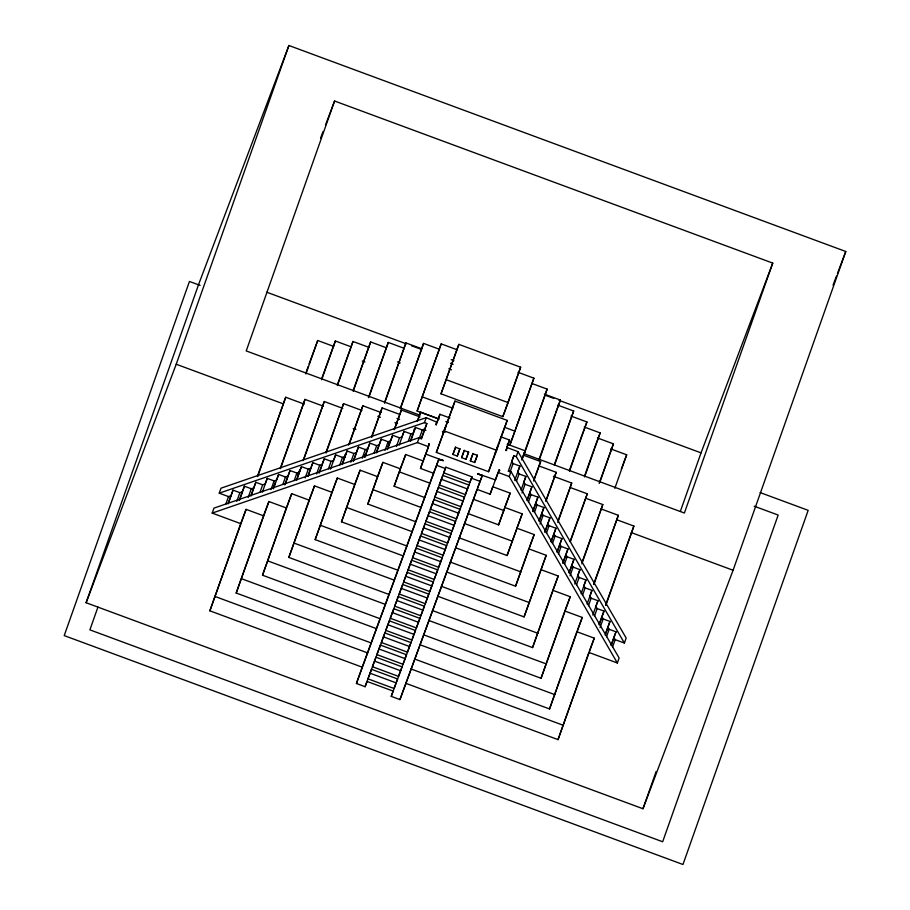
<?xml version="1.0" encoding="UTF-8"?>
<svg xmlns="http://www.w3.org/2000/svg" width="910" height="910" viewBox="0 0 910 910"><rect width="100%" height="100%" fill="white"/><g stroke="black" fill="none" stroke-linecap="round" stroke-linejoin="round"><path stroke-width="1.36" d="M86.109 602.738L198.789 283.988L288.914 45.5L845.777 251.501L733.085 570.251L642.972 808.74L86.109 602.738L176.221 364.239L288.914 45.5M97.939 607.106L89.885 629.868L662.662 841.761L778.164 515.06L754.185 506.199M523.989 453.692L684.388 513.024L772.749 263.104L334.584 101.01L246.223 350.93L419.669 415.096M482.311 475.452L477.887 473.996L482.311 475.452L399.945 699.585L391.243 696.366L471.971 476.84L445.866 467.183L365.126 686.709L356.424 683.49L362.191 667.178L209.869 610.826L240.695 523.637L212.201 513.092L213.964 508.11L419.18 437.596L421.569 438.472L426.847 423.525L424.47 422.649L219.242 493.163L221.005 488.181L426.221 417.667L437.118 422.297M225.839 504.06L228.478 496.587L230.901 495.745L233.028 490.137L239.876 492.663L242.31 491.832L244.426 486.213L251.274 488.75L253.708 487.908L255.835 482.3L262.683 484.825L265.106 483.995L267.233 478.376L274.081 480.912L276.515 480.082L278.631 474.463L285.478 476.999L287.913 476.158L290.04 470.538L296.887 473.075L299.31 472.245L301.438 466.625L308.285 469.162L310.72 468.32L312.835 462.712L319.683 465.237L322.117 464.407L324.233 458.788L331.092 461.325L333.515 460.483L335.642 454.875L342.49 457.4L344.924 456.57L347.04 450.95L353.888 453.487L356.322 452.657L358.438 447.037L365.285 449.574L367.72 448.732L369.847 443.125L376.695 445.65L379.117 444.819L381.245 439.2L388.092 441.737L390.526 440.895L392.642 435.287L399.49 437.812L401.924 436.982L404.051 431.363L410.899 433.899L413.322 433.069L415.449 427.45L422.297 429.986L424.731 429.145L426.847 423.525M228.262 503.219L230.901 495.745M228.182 503.833L233.028 490.137M236.793 501.387L239.876 492.663M239.228 500.546L242.31 491.832M239.592 499.92L244.426 486.213M248.191 497.463L251.274 488.75M257.439 476.271L285.717 397.26L304.259 404.12M209.869 610.826L246.087 509.361L263.502 515.799L236.19 593.024L371.109 642.938L362.191 667.178M251.069 495.381L253.708 487.908M257.701 476.522L285.717 397.26M250.989 495.995L255.835 482.3M260.032 492.299L262.683 484.825M262.387 492.082L267.233 478.376M305.771 373.339L308.137 366.639M309.093 363.966L317.726 340.511L333.708 346.414M305.885 373.999L317.726 340.511M270.998 489.625L274.081 480.912M273.717 486.896L275.127 482.903M280.303 468.263L304.998 399.399L323.516 406.247M236.19 593.024L268.894 501.524L286.297 507.962L262.524 575.222L380.027 618.698L371.109 642.938M280.519 468.627L304.998 399.399M273.432 488.795L278.631 474.463M282.839 484.473L285.478 476.999M321.537 379.14L335.358 341L351.328 346.903M321.651 379.777L335.358 341M284.83 484.882L287.913 476.158M285.194 484.245L290.04 470.538M294.237 480.548L296.887 473.075M297.9 475.145L299.765 469.867M303.03 460.642L324.278 401.526L342.763 408.363M262.524 575.222L291.689 493.686L309.104 500.136L288.845 557.432L388.945 594.457L380.027 618.698M296.671 479.718L299.31 472.245M303.769 459.55L324.278 401.526M296.592 480.321L301.438 466.625M337.303 384.919L353 341.477L368.948 347.37M337.428 385.522L353 341.477M305.203 477.875L308.285 469.162M308.069 475.793L310.72 468.32M307.989 476.408L312.835 462.712M316.6 473.962L319.683 465.237M325.916 452.566L343.559 403.653L361.998 410.467M288.845 557.432L314.496 485.86L331.9 492.299L315.167 539.63L397.863 570.217L388.945 594.457M319.035 473.12L322.117 464.407M326.133 452.952L343.559 403.653M319.399 472.495L324.233 458.788M353.091 390.64L370.643 341.955L386.568 347.836M353.228 391.198L370.643 341.955M328.442 468.798L331.092 461.325M330.432 469.207L335.642 454.875M339.851 464.873L342.49 457.4M343.502 459.493L345.356 454.238M348.61 445.036L362.84 405.78L381.21 412.583M315.167 539.63L337.303 478.023L354.707 484.461L341.5 521.828L406.781 545.977L397.863 570.217M342.274 464.043L344.924 456.57M349.36 443.909L362.84 405.78M342.194 464.657L347.04 450.95M368.436 397.625L388.286 342.433L404.176 348.314M369.062 396.817L388.286 342.433M350.805 462.212L353.888 453.487M353.239 461.37L356.322 452.657M353.603 460.733L358.438 447.037M362.203 458.287L365.285 449.574M364.455 456.877L365.399 454.215M371.53 436.868L382.12 407.908L399.433 414.312M341.5 521.828L360.098 470.186L377.513 476.624L367.822 504.026L415.688 521.737L406.781 545.977M364.637 457.457L367.72 448.732M371.735 437.266L382.12 407.908M365.001 456.82L369.847 443.125M384.498 402.55L405.928 342.922L421.91 348.826M384.611 403.21L405.928 342.922M374.044 453.123L376.695 445.65M376.478 452.293L379.117 444.819M376.399 452.907L381.245 439.2M385.01 450.45L388.092 441.737M400.32 408.192L423.571 343.4L439.519 349.292M400.445 408.795L423.571 343.4M388.161 446.491L390.003 441.27M394.155 429.531L401.401 410.035L420.01 416.928M367.822 504.026L382.905 462.348L400.309 468.786L394.144 486.224L424.606 497.497L415.688 521.737M387.444 449.62L392.642 435.287M394.474 429.611L401.401 410.035M396.407 446.537L399.49 437.812M399.206 445.07L404.051 431.363M438.324 418.85L417.133 411.013L441.202 343.878L457.093 349.759M417.133 411.013L441.202 343.878M408.249 441.373L410.899 433.899M413.527 431.42L414.403 428.928M394.144 486.224L405.701 454.511L423.116 460.949L420.477 468.423L433.524 473.257L424.606 497.497M410.683 440.542L413.322 433.069M417.599 420.886L420.682 412.162L439.223 419.021M410.603 441.145L415.449 427.45M212.201 513.092L417.417 442.578L419.18 437.596M424.47 422.649L426.221 417.667M419.214 438.7L422.297 429.986M421.205 439.109L424.731 429.145M441.02 393.814L458.845 344.367L520.645 367.219L508.133 402.595L502.82 416.666L441.02 393.814L458.845 344.367M423.116 460.949L428.303 447.208L428.747 443.943L429.384 444.182L420.477 468.423M435.788 424.026L436.231 424.788L436.675 421.535M436.231 424.788L439.951 414.3L449.904 417.974M436.334 452.395L454.989 401.082L507.211 420.409L496.644 450.291L488.556 471.71L436.334 452.395L454.989 401.082M356.424 683.49L438.791 459.345L443.272 460.596L425.869 454.147M365.126 686.709L366.992 681.419L393.109 691.077L391.243 696.366M370.074 673.218L371.451 669.305L397.568 678.962L394.064 688.495L367.947 678.837L370.074 673.218L396.18 682.887M374.533 661.104L375.91 657.179L402.027 666.837L398.523 676.38L372.406 666.723L374.533 661.104L400.639 670.761M378.981 648.978L380.369 645.065L406.486 654.722L402.982 664.255L376.865 654.597L378.981 648.978L405.098 658.647M383.44 636.863L384.828 632.939L410.945 642.608L407.43 652.14L381.324 642.483L383.44 636.863L409.557 646.521M387.899 624.738L389.287 620.825L415.404 630.482L411.889 640.014L385.783 630.357L387.899 624.738L414.016 634.407M392.358 612.623L393.746 608.699L419.863 618.368L416.348 627.9L390.242 618.243L392.358 612.623L418.475 622.281M396.817 600.498L398.205 596.585L424.322 606.242L420.807 615.774L394.701 606.117L396.817 600.498L422.934 610.166M401.276 588.383L402.664 584.459L428.781 594.128L425.266 603.66L399.16 594.003L401.276 588.383L427.393 598.041M405.735 576.258L407.123 572.345L433.24 582.002L429.725 591.534L403.619 581.877L405.735 576.258L431.852 585.926M410.194 564.143L411.582 560.219L437.699 569.887L434.184 579.42L408.078 569.762L410.194 564.143L436.311 573.8M414.653 552.017L416.041 548.104L442.158 557.762L438.643 567.294L412.537 557.637L414.653 552.017L440.77 561.686M419.112 539.903L420.5 535.979L446.617 545.647L443.102 555.18L416.996 545.522L419.112 539.903L445.229 549.56M423.571 527.789L424.959 523.864L451.064 533.522L447.561 543.054L421.455 533.396L423.571 527.789L449.688 537.446M428.03 515.663L429.418 511.738L455.523 521.407L452.02 530.939L425.903 521.282L428.03 515.663L454.147 525.32M432.489 503.548L433.877 499.624L459.982 509.281L456.479 518.814L430.362 509.156L432.489 503.548L458.606 513.206M436.948 491.423L438.336 487.498L464.441 497.167L460.938 506.699L434.821 497.042L436.948 491.423L463.065 501.08M441.407 479.308L442.795 475.384L468.9 485.041L465.397 494.585L439.28 484.916L441.407 479.308L467.512 488.966M452.907 454.454L455.614 447.322L459.959 448.926L457.264 456.069L452.907 454.454L455.557 446.981M457.264 456.069L459.903 448.596M461.62 457.673L464.316 450.541L468.661 452.145L465.965 459.288L461.62 457.673L464.259 450.2M465.965 459.288L468.604 451.815M470.322 460.892L473.018 453.76L477.363 455.364L474.667 462.507L470.322 460.892L472.961 453.419M474.667 462.507L477.318 455.034M477.955 473.837L495.495 479.911L499.021 469.947L499.67 470.186L497.941 472.972L490.103 494.187L477.045 489.352L399.945 699.585M502.82 416.666L520.645 367.219M488.556 471.71L498.669 443.113M490.103 494.187L492.742 486.713L510.157 493.152L498.589 524.865L468.127 513.593M589.862 595.993L591.136 598.2L597.984 600.736L595.868 606.356L597.142 608.562L603.99 611.099L601.874 616.707L603.148 618.925L609.996 621.45L607.88 627.07L609.154 629.276L616.002 631.813L613.886 637.432L615.16 639.639L624.396 643.052L626.16 638.069L518.04 451.633L507.587 447.765L505.869 450.552L509.589 440.053L500.887 436.834M507.177 444.319L509.816 445.297L533.897 378.173L518.006 372.292M509.816 445.297L533.897 378.173M508.246 471.312L513.888 455.728L516.277 456.615L624.396 643.052M509.964 472.267L513.047 463.554L511.773 461.347L513.888 455.728M510.988 471.562L619.118 657.998L617.355 662.981L509.225 476.544L510.988 471.562L508.61 470.675M516.277 456.615L518.04 451.633M498.589 524.865L504.322 508.679M523.898 453.908L547.149 389.116L532.532 383.713M514.696 480.423L519.894 466.091L513.047 463.554M522.044 459.527L525.127 450.803L507.905 444.433M524.035 454.511L547.149 389.116M516.414 481.39L519.053 473.917L517.779 471.698L519.894 466.091M521.055 490.149L525.9 476.442L519.053 473.917M521.976 492.992L525.059 484.268L523.785 482.061L525.9 476.442M538.982 459.698L555.089 414.141M539.095 460.358L560.412 400.07L544.43 394.155M459.209 537.833L507.086 555.544L522.169 513.866L504.754 507.427L510.157 493.152M533.886 479.752L535.273 475.828M507.086 555.544L522.169 513.866M527.152 499.897L531.906 486.804L525.059 484.268M533.738 481.128L540.665 461.552L523.375 455.159M527.072 500.5L531.906 486.804M528.426 502.104L531.065 494.63L529.791 492.424M532.714 511.5L537.912 497.156L531.065 494.63M533.078 510.863L537.912 497.156M534.432 512.455L537.071 504.982L535.797 502.775M554.747 463.554L573.664 411.013L557.773 405.143M554.44 465.397L573.664 411.013M450.302 562.073L515.572 586.222L528.79 548.855L546.193 555.305L524.069 616.9L441.384 586.313M545.613 501.262L556.203 472.313L538.879 465.897M515.572 586.222L534.181 534.579L516.778 528.141M539.164 520.611L543.918 507.518L537.071 504.982M546.296 500.329L556.203 472.313M539.084 521.214L543.918 507.518M540.005 524.058L543.088 515.344L541.803 513.138M544.726 532.213L549.936 517.881L543.088 515.344M545.09 531.577L549.936 517.881M546.444 533.169L549.094 525.696L547.809 523.489M569.364 470.652L581.604 436.038M569.512 471.209L586.916 421.956L571.002 416.075M524.069 616.9L546.193 555.305M558.444 519.69L571.73 483.062L553.36 476.26M551.176 541.325L555.942 528.232L549.094 525.696M557.796 522.499L571.73 483.062M551.096 541.939L555.942 528.232M552.45 543.532L555.1 536.058L553.815 533.851M557.182 551.676L559.821 544.203L561.106 546.421L567.954 548.946L563.108 562.653M557.102 552.29L561.948 538.595L555.1 536.058M584.47 476.351L594.378 448.323M584.607 476.954L600.168 432.91L584.231 427.006M558.467 553.894L561.106 546.421M432.466 610.553L532.555 647.59L552.347 591.625M570.104 541.393L587.268 493.811L570.149 487.476M532.555 647.59L558.205 576.019L540.802 569.58M562.744 563.279L567.954 548.946M570.308 541.78L587.268 493.811M564.473 564.245L567.112 556.772L565.827 554.565M599.121 483.346L613.431 443.864L597.461 437.96M599.713 482.653L613.431 443.864M569.194 572.401L573.96 559.309L567.112 556.772M569.114 573.004L573.96 559.309M570.035 575.848L573.118 567.135L571.833 564.928M423.548 634.793L541.052 678.268L564.359 612.328M582.025 562.357L602.807 504.561L585.642 498.214M541.052 678.268L570.217 596.732L552.814 590.294L558.205 576.019M581.831 563.904L602.807 504.561M574.756 584.004L579.966 569.66L573.118 567.135M576.485 584.959L579.124 577.486L577.839 575.279L579.966 569.66M614.841 488.295L626.683 454.807L610.701 448.892M581.126 593.718L585.972 580.023L579.124 577.486M582.491 595.322L585.13 587.849L583.856 585.642L585.972 580.023M414.63 659.033L549.538 708.947L576.838 631.722L594.253 638.16L558.035 739.625L405.712 683.273M593.65 584.174L618.345 515.31L601.146 508.952M549.538 708.947L582.241 617.446L564.826 611.008L570.217 596.732M587.132 604.081L591.978 590.385L585.13 587.849M593.866 584.55L618.345 515.31M588.497 605.673L591.136 598.2M592.785 615.069L597.984 600.736M594.503 616.036L597.142 608.562M558.035 739.625L588.861 652.436L617.355 662.981M605.605 605.07L633.883 526.06L616.661 519.69M599.224 624.18L601.874 616.707M605.855 605.321L633.883 526.06M599.144 624.795L603.99 611.099M600.065 627.638L603.148 618.925M605.673 633.292L607.88 627.07M605.161 635.157L609.996 621.45M606.515 636.75L609.154 629.276M611.247 644.906L613.886 637.432M611.167 645.509L616.002 631.813M612.521 647.112L615.16 639.639M680.339 511.443L701.041 452.873L772.749 263.104M642.972 808.74L656.11 771.555M320.559 138.127L323.061 131.484M325.507 125.023L334.584 101.01M240.695 523.637L246.087 509.361M273.774 486.998L275.241 483.108M263.502 515.799L268.894 501.524M298.537 473.974L300.004 470.083M286.297 507.962L291.689 493.686M309.104 500.136L314.496 485.86M343.65 459.596L345.618 454.409M331.9 492.299L337.303 478.023M364.489 456.957L365.479 454.363M354.707 484.461L360.098 470.186M388.274 446.526L390.242 441.327M377.513 476.624L382.905 462.348M417.246 421.25L420.682 412.162M400.309 468.786L405.701 454.511M437.016 422.081L439.951 414.3M429.384 444.182L428.747 443.943M443.409 432.625L446.105 425.493L442.522 435.116M433.524 473.257L438.791 459.345M438.722 459.516L443.272 460.596M445.866 467.183L443.739 472.802L469.856 482.459L471.971 476.84M477.522 488.113L482.243 475.611M499.124 441.816L507.211 420.409M494.744 454.443L497.872 446.002M506.642 447.845L509.589 440.053M505.869 450.552L506.711 450.257M499.021 469.947L499.67 470.186M521.692 459.891L525.127 450.803M555.566 412.867L560.412 400.07M535.762 474.531L540.665 461.552M529.279 547.558L534.181 534.579M582.082 434.764L586.916 421.956M594.856 446.992L600.168 432.91M560.241 543.088L561.948 538.595M621.359 468.889L626.683 454.807M590.283 594.878L591.978 590.385M577.338 630.425L582.241 617.446M589.35 651.139L594.253 638.16M833.048 285.171L836.472 276.117M837.45 273.535L845.777 251.501M506.745 448.061L507.587 447.765M451.201 359.666L453.874 360.656M266.789 292.224L406.326 343.843M411.536 345.766L420.67 349.144M544.555 394.974L553.678 398.352M558.899 400.286L701.041 452.873M450.45 363.34L453.1 364.318M448.812 368.777L451.474 369.767M200.109 285.387L189.439 281.44L64.223 635.601L682.966 864.5L808.171 510.339L760.168 492.583M446.344 379.732L508.133 402.595M397.534 361.896L400.184 362.874M362.305 360.963L364.955 361.941M422.445 396.942L452.907 408.203M504.549 427.313L515.14 431.226M445.843 421.478L448.493 422.456M444.421 430.976L496.644 450.291M442.397 431.465L445.013 432.432M396.965 418.407L399.592 419.373M423.23 429.384L425.88 430.362M377.798 416.314L380.437 417.292M394.929 422.649L397.556 423.628M417.417 442.578L427.859 446.435M498.782 472.677L509.225 476.544M353.216 428.496L355.855 429.474M176.221 364.239L283.215 403.824M631.256 532.577L733.085 570.251M436.675 465.328L445.377 468.548M471.494 478.205L480.196 481.424M399.536 471.949L430.009 483.221M473.53 499.317L503.992 510.59M373.214 489.751L421.091 507.462M464.612 523.557L512.478 541.268M346.892 507.552L412.173 531.702M455.694 547.797L520.975 571.946M320.57 525.354L403.255 555.942M446.776 572.037L529.461 602.636M219.242 493.163L228.478 496.587M294.237 543.156L394.337 580.182M437.858 596.278L537.958 633.314M267.915 560.947L385.419 604.422M428.94 620.518L546.444 663.993M241.594 578.749L376.501 628.662M420.022 644.758L554.941 694.671M215.261 596.551L367.583 652.902M411.104 668.998L563.426 725.35"/></g></svg>
